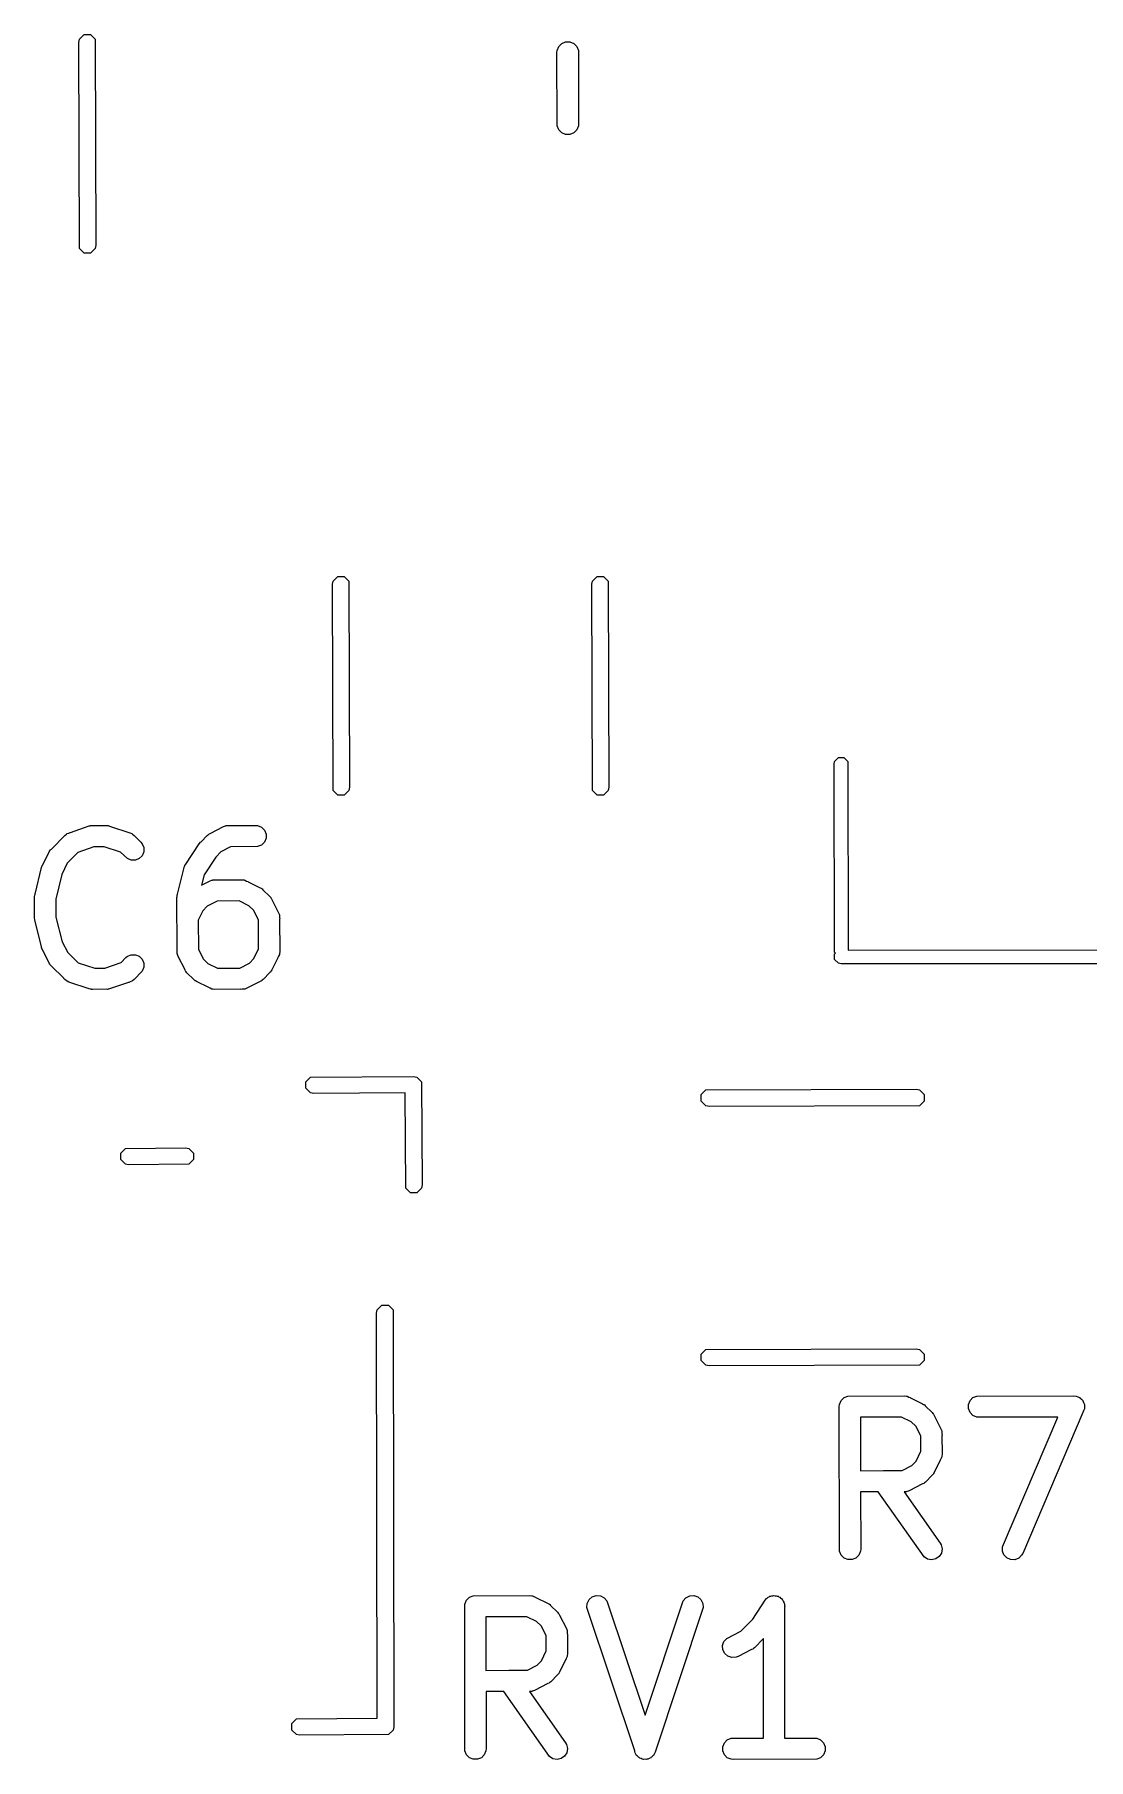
# Model space of a CAD drawing. Extents: x 161.8 to 217, y -91.7 to -65.8.
# Drawn here: x 182.34 to 189.74, y -91.33 to -79.23 of the extents above; entities that cross this region are included whole.
import ezdxf

# ---------------------------------------------------------------- set-up
doc = ezdxf.new("R2010")
doc.units = 0
doc.layers.add('BLACK', color=7, linetype='CONTINUOUS')

msp = doc.modelspace()

# ---------------------------------------------------------------- linework, layer by layer
at = {"layer": 'BLACK', "linetype": 'CONTINUOUS'}
for p, q in [((182.65, -79.288748), (182.654567, -79.265787)), ((182.654567, -80.734213), (182.65, -79.288748)), ((182.654567, -79.265787), (182.687039, -79.233315)), ((182.687039, -79.233315), (182.732961, -79.233315)), ((182.732961, -79.233315), (182.765433, -79.265787)), ((182.765433, -79.265787), (182.77, -80.711252)), ((186.004899, -79.359866), (186.006363, -79.345)), ((186.006363, -79.345), (186.017741, -79.317532)), ((186.017741, -79.317532), (186.038765, -79.296508)), ((186.038765, -79.296508), (186.066233, -79.28513)), ((186.066233, -79.28513), (186.095965, -79.28513)), ((186.095965, -79.28513), (186.123433, -79.296508)), ((186.123433, -79.296508), (186.144457, -79.317532)), ((186.144457, -79.317532), (186.155835, -79.345)), ((186.155835, -79.345), (186.157299, -79.859849)), ((186.006363, -79.874715), (186.004899, -79.359866)), ((186.017741, -79.902183), (186.006363, -79.874715)), ((186.038765, -79.923207), (186.017741, -79.902183)), ((186.066233, -79.934585), (186.038765, -79.923207)), ((186.095965, -79.934585), (186.066233, -79.934585)), ((186.123433, -79.923207), (186.095965, -79.934585)), ((186.144457, -79.902183), (186.123433, -79.923207)), ((186.155835, -79.874715), (186.144457, -79.902183)), ((186.157299, -79.859849), (186.155835, -79.874715)), ((182.687039, -80.766685), (182.654567, -80.734213)), ((182.732961, -80.766685), (182.687039, -80.766685)), ((182.765433, -80.734213), (182.732961, -80.766685)), ((182.77, -80.711252), (182.765433, -80.734213)), ((184.43, -83.088748), (184.434567, -83.065787)), ((184.434567, -84.534213), (184.43, -83.088748)), ((184.434567, -83.065787), (184.467039, -83.033315)), ((184.467039, -83.033315), (184.512961, -83.033315)), ((184.512961, -83.033315), (184.545433, -83.065787)), ((184.545433, -83.065787), (184.55, -84.511252)), ((186.25, -83.088748), (186.254567, -83.065787)), ((186.254567, -84.534213), (186.25, -83.088748)), ((186.254567, -83.065787), (186.287039, -83.033315)), ((186.287039, -83.033315), (186.332961, -83.033315)), ((186.332961, -83.033315), (186.365433, -83.065787)), ((186.365433, -83.065787), (186.37, -84.511252)), ((187.953806, -84.330866), (187.980866, -84.303806)), ((187.980866, -84.303806), (188.019134, -84.303806)), ((188.019134, -84.303806), (188.046194, -84.330866)), ((187.95, -84.35), (187.953806, -84.330866)), ((187.953806, -85.669134), (187.95, -84.35)), ((188.046194, -84.330866), (188.05, -85.65)), ((184.467039, -84.566685), (184.434567, -84.534213)), ((184.545433, -84.534213), (184.512961, -84.566685)), ((184.55, -84.511252), (184.545433, -84.534213)), ((186.287039, -84.566685), (186.254567, -84.534213)), ((186.365433, -84.534213), (186.332961, -84.566685)), ((186.37, -84.511252), (186.365433, -84.534213)), ((184.512961, -84.566685), (184.467039, -84.566685)), ((186.332961, -84.566685), (186.287039, -84.566685)), ((182.592111, -84.828879), (182.723901, -84.783668)), ((182.723901, -84.783668), (182.731156, -84.782018)), ((182.731156, -84.782018), (182.732987, -84.78126)), ((182.732987, -84.78126), (182.734583, -84.781239)), ((182.734583, -84.781239), (182.738238, -84.780408)), ((182.738238, -84.780408), (182.747538, -84.781069)), ((182.747538, -84.781069), (182.842857, -84.779819)), ((182.842857, -84.779819), (182.850262, -84.780548)), ((182.850262, -84.780548), (182.852237, -84.780408)), ((182.852237, -84.780408), (182.853723, -84.780889)), ((182.853723, -84.780889), (182.857489, -84.78126)), ((182.857489, -84.78126), (182.866852, -84.785138)), ((182.866852, -84.785138), (183.009431, -84.831287)), ((183.571904, -84.836428), (183.666459, -84.787737)), ((183.666459, -84.787737), (183.68019, -84.782482)), ((183.68019, -84.782482), (183.682879, -84.78229)), ((183.682879, -84.78229), (183.685368, -84.78126)), ((183.685368, -84.78126), (183.698707, -84.781166)), ((183.698707, -84.781166), (183.70938, -84.780408)), ((183.70938, -84.780408), (183.711387, -84.781077)), ((183.711387, -84.781077), (183.890476, -84.779819)), ((183.890476, -84.779819), (183.905108, -84.78126)), ((183.905108, -84.78126), (183.932144, -84.792459)), ((183.932144, -84.792459), (183.952836, -84.813151)), ((182.457797, -84.945167), (182.551729, -84.849405)), ((182.551729, -84.849405), (182.563094, -84.840077)), ((182.563094, -84.840077), (182.565584, -84.839045)), ((182.565584, -84.839045), (182.567619, -84.837281)), ((182.567619, -84.837281), (182.580581, -84.832834)), ((182.580581, -84.832834), (182.590131, -84.828879)), ((182.590131, -84.828879), (182.592111, -84.828879)), ((183.009431, -84.831287), (183.022856, -84.837281)), ((183.022856, -84.837281), (183.024891, -84.839046)), ((183.024891, -84.839046), (183.027382, -84.840078)), ((183.027382, -84.840078), (183.038883, -84.851181)), ((183.038883, -84.851181), (183.044963, -84.856455)), ((183.044963, -84.856455), (183.045539, -84.857608)), ((183.045539, -84.857608), (183.086366, -84.897024)), ((183.086366, -84.897024), (183.095693, -84.908389)), ((183.095693, -84.908389), (183.106892, -84.935425)), ((183.400391, -85.052374), (183.494739, -84.908454)), ((183.494739, -84.908454), (183.494773, -84.908411)), ((183.494773, -84.908411), (183.494783, -84.908389)), ((183.494783, -84.908389), (183.494843, -84.908325)), ((183.494843, -84.908325), (183.504055, -84.897079)), ((183.504055, -84.897079), (183.508715, -84.893958)), ((183.508715, -84.893958), (183.551729, -84.849405)), ((183.551729, -84.849405), (183.557478, -84.844686)), ((183.557478, -84.844686), (183.558778, -84.843188)), ((183.558778, -84.843188), (183.560191, -84.84246)), ((183.560191, -84.84246), (183.563094, -84.840078)), ((183.563094, -84.840078), (183.571904, -84.836428)), ((183.932144, -84.917179), (183.905108, -84.928378)), ((183.952836, -84.896487), (183.932144, -84.917179)), ((183.952836, -84.813151), (183.964035, -84.840187)), ((183.964035, -84.869451), (183.952836, -84.896487)), ((183.964035, -84.840187), (183.964035, -84.869451)), ((182.398175, -85.055366), (182.442442, -84.964135)), ((182.442442, -84.964135), (182.446406, -84.957835)), ((182.446406, -84.957835), (182.447164, -84.956008)), ((182.447164, -84.956008), (182.448261, -84.954888)), ((182.448261, -84.954888), (182.450274, -84.951692)), ((182.450274, -84.951692), (182.457797, -84.945167)), ((182.643135, -84.968561), (182.568856, -85.044286)), ((182.756404, -84.929703), (182.643135, -84.968561)), ((182.827783, -84.928767), (182.756404, -84.929703)), ((182.943976, -84.966376), (182.827783, -84.928767)), ((182.991665, -85.012417), (182.943976, -84.966376)), ((183.018701, -85.023616), (182.991665, -85.012417)), ((183.047964, -85.023616), (183.018701, -85.023616)), ((183.075, -85.012417), (183.047964, -85.023616)), ((183.095693, -84.991724), (183.075, -85.012417)), ((183.106892, -84.964688), (183.095693, -84.991724)), ((183.106892, -84.935425), (183.106892, -84.964688)), ((183.611077, -85.002156), (183.529538, -85.126539)), ((183.64682, -84.965133), (183.611077, -85.002156)), ((183.715611, -84.929709), (183.64682, -84.965133)), ((183.905108, -84.928378), (183.715611, -84.929709)), ((182.343903, -85.261089), (182.389144, -85.074724)), ((182.389144, -85.074724), (182.389529, -85.073644)), ((182.389529, -85.073644), (182.389568, -85.073105)), ((182.389568, -85.073105), (182.390153, -85.071897)), ((182.390153, -85.071897), (182.394091, -85.060878)), ((182.394091, -85.060878), (182.398175, -85.055366)), ((182.530131, -85.124096), (182.488105, -85.297219)), ((182.568856, -85.044286), (182.530131, -85.124096)), ((183.343903, -85.261089), (183.389144, -85.074724)), ((183.389144, -85.074724), (183.392224, -85.066101)), ((183.392224, -85.066101), (183.392584, -85.064285)), ((183.392584, -85.064285), (183.39322, -85.063313)), ((183.39322, -85.063313), (183.394091, -85.060878)), ((183.394091, -85.060878), (183.400391, -85.052374)), ((183.529538, -85.126539), (183.511889, -85.199241)), ((182.339375, -85.279744), (182.339829, -85.277872)), ((182.339537, -85.280836), (182.339375, -85.279744)), ((182.339829, -85.277872), (182.340727, -85.268758)), ((182.340727, -85.268758), (182.343903, -85.261089)), ((183.339375, -85.279744), (183.339829, -85.277872)), ((183.339537, -85.280836), (183.339375, -85.279744)), ((183.339829, -85.277872), (183.340727, -85.268758)), ((183.340727, -85.268758), (183.343903, -85.261089)), ((183.511889, -85.199241), (183.571221, -85.168689)), ((183.571221, -85.168689), (183.584952, -85.163434)), ((183.584952, -85.163434), (183.587641, -85.163242)), ((183.587641, -85.163242), (183.59013, -85.162212)), ((183.59013, -85.162212), (183.603469, -85.162118)), ((183.603469, -85.162118), (183.614142, -85.16136)), ((183.614142, -85.16136), (183.616149, -85.162029)), ((183.616149, -85.162029), (183.795238, -85.160771)), ((183.795238, -85.160771), (183.80987, -85.162212)), ((183.80987, -85.162212), (183.812359, -85.163243)), ((183.812359, -85.163243), (183.815047, -85.163434)), ((183.815047, -85.163434), (183.82804, -85.169738)), ((183.82804, -85.169738), (183.836906, -85.173411)), ((183.836906, -85.173411), (183.838128, -85.174633)), ((183.838128, -85.174633), (183.924017, -85.216308)), ((183.924017, -85.216308), (183.930316, -85.220272)), ((183.930316, -85.220272), (183.932144, -85.22103)), ((183.932144, -85.22103), (183.933314, -85.22216)), ((183.933314, -85.22216), (183.93646, -85.22414)), ((183.93646, -85.22414), (183.942092, -85.230634)), ((183.942092, -85.230634), (183.991128, -85.277976)), ((183.991128, -85.277976), (183.995846, -85.283725)), ((182.339286, -85.28339), (182.339537, -85.280836)), ((182.340553, -85.421969), (182.339286, -85.28339)), ((182.488105, -85.297219), (182.489247, -85.421991)), ((183.339286, -85.28339), (183.339537, -85.280836)), ((183.340631, -85.652692), (183.339286, -85.28339)), ((183.521338, -85.377412), (183.488487, -85.445115)), ((183.551582, -85.346085), (183.521338, -85.377412)), ((183.620373, -85.310661), (183.551582, -85.346085)), ((183.775542, -85.309571), (183.620373, -85.310661)), ((183.844072, -85.342823), (183.775542, -85.309571)), ((183.875399, -85.373067), (183.844072, -85.342823)), ((183.910802, -85.441818), (183.875399, -85.373067)), ((183.995846, -85.283725), (183.997345, -85.285025)), ((183.997345, -85.285025), (183.998072, -85.286438)), ((183.998072, -85.286438), (184.000455, -85.289341)), ((184.000455, -85.289341), (184.004104, -85.298151)), ((184.004104, -85.298151), (184.052796, -85.392706)), ((184.052796, -85.392706), (184.058051, -85.406437)), ((182.339375, -85.429893), (182.340553, -85.421969)), ((182.340709, -85.438917), (182.339375, -85.429893)), ((182.340727, -85.440879), (182.340709, -85.438917)), ((182.341149, -85.4419), (182.340727, -85.440879)), ((182.341525, -85.444437), (182.341149, -85.4419)), ((182.389042, -85.629135), (182.341525, -85.444437)), ((182.489247, -85.421991), (182.533865, -85.595421)), ((183.488487, -85.445115), (183.489229, -85.648833)), ((183.911958, -85.644554), (183.910802, -85.441818)), ((184.058051, -85.406437), (184.058242, -85.409126)), ((184.058242, -85.409126), (184.059273, -85.411615)), ((184.059273, -85.411615), (184.059347, -85.424684)), ((184.059347, -85.424684), (184.060125, -85.435627)), ((184.060125, -85.435627), (184.059421, -85.437736)), ((184.059421, -85.437736), (184.060714, -85.664342)), ((182.389568, -85.636532), (182.389042, -85.629135)), ((182.39377, -85.647514), (182.389568, -85.636532)), ((182.533865, -85.595421), (182.572557, -85.670558)), ((182.394091, -85.648759), (182.39377, -85.647514)), ((182.394413, -85.649194), (182.394091, -85.648759)), ((182.394823, -85.650264), (182.394413, -85.649194)), ((182.443513, -85.744816), (182.394823, -85.650264)), ((182.447163, -85.753628), (182.443513, -85.744816)), ((182.449546, -85.756532), (182.447163, -85.753628)), ((182.450274, -85.757945), (182.449546, -85.756532)), ((182.451772, -85.759244), (182.450274, -85.757945)), ((182.456491, -85.764994), (182.451772, -85.759244)), ((182.572557, -85.670558), (182.646765, -85.743348)), ((182.646765, -85.743348), (182.762692, -85.78087)), ((182.83407, -85.779934), (182.946777, -85.741269)), ((182.946777, -85.741269), (182.980299, -85.706548)), ((182.980299, -85.706548), (182.991665, -85.69722)), ((182.991665, -85.69722), (183.018701, -85.686021)), ((183.018701, -85.686021), (183.047964, -85.686021)), ((183.047964, -85.686021), (183.075, -85.697219)), ((183.075, -85.697219), (183.095693, -85.717912)), ((183.095693, -85.717912), (183.106892, -85.744948)), ((183.106892, -85.744948), (183.106892, -85.774211)), ((183.339875, -85.654961), (183.340631, -85.652692)), ((183.34068, -85.666302), (183.339875, -85.654961)), ((183.340727, -85.678974), (183.34068, -85.666302)), ((183.341758, -85.681463), (183.340727, -85.678974)), ((183.341949, -85.684151), (183.341758, -85.681463)), ((183.347204, -85.697883), (183.341949, -85.684151)), ((183.395894, -85.792435), (183.347204, -85.697883)), ((183.489229, -85.648833), (183.524601, -85.717521)), ((183.524601, -85.717521), (183.555928, -85.747767)), ((183.555928, -85.747767), (183.624457, -85.781018)), ((183.779626, -85.779928), (183.848416, -85.744504)), ((183.848416, -85.744504), (183.878662, -85.713175)), ((183.878662, -85.713175), (183.911958, -85.644554)), ((184.046852, -85.707231), (184.005177, -85.793121)), ((184.048074, -85.70601), (184.046852, -85.707231)), ((184.051743, -85.69715), (184.048074, -85.70601)), ((184.058051, -85.684152), (184.051743, -85.69715)), ((184.058242, -85.681462), (184.058051, -85.684152)), ((184.059273, -85.678974), (184.058242, -85.681462)), ((184.060714, -85.664342), (184.059273, -85.678974)), ((187.959672, -85.675), (187.953806, -85.669134)), ((187.953806, -85.680866), (187.959672, -85.675)), ((187.953806, -85.719134), (187.953806, -85.680866)), ((187.980866, -85.746194), (187.953806, -85.719134)), ((188, -85.75), (187.980866, -85.746194)), ((198.019134, -85.746194), (188, -85.75)), ((188.05, -85.65), (188.049248, -85.65378)), ((188.049248, -85.65378), (197.953606, -85.650017)), ((182.54466, -85.851479), (182.456491, -85.764994)), ((182.545512, -85.853183), (182.54466, -85.851479)), ((182.553156, -85.859813), (182.545512, -85.853183)), ((182.563094, -85.869561), (182.553156, -85.859813)), ((182.565584, -85.870592), (182.563094, -85.869561)), ((182.567619, -85.872357), (182.565584, -85.870592)), ((182.581045, -85.878351), (182.567619, -85.872357)), ((182.723626, -85.9245), (182.581045, -85.878351)), ((182.762692, -85.78087), (182.83407, -85.779934)), ((182.998364, -85.880759), (182.866574, -85.92597)), ((183.000346, -85.880759), (182.998364, -85.880759)), ((183.009898, -85.876802), (183.000346, -85.880759)), ((183.022856, -85.872357), (183.009898, -85.876802)), ((183.024891, -85.870591), (183.022856, -85.872357)), ((183.027382, -85.86956), (183.024891, -85.870591)), ((183.038748, -85.860232), (183.027382, -85.86956)), ((183.095694, -85.801247), (183.038748, -85.860232)), ((183.106892, -85.774211), (183.095694, -85.801247)), ((183.399544, -85.801247), (183.395894, -85.792435)), ((183.401927, -85.804151), (183.399544, -85.801247)), ((183.402655, -85.805564), (183.401927, -85.804151)), ((183.404153, -85.806863), (183.402655, -85.805564)), ((183.408871, -85.812612), (183.404153, -85.806863)), ((183.457906, -85.859953), (183.408871, -85.812612)), ((183.46354, -85.86645), (183.457906, -85.859953)), ((183.466685, -85.868429), (183.46354, -85.86645)), ((183.467856, -85.86956), (183.466685, -85.868429)), ((183.469683, -85.870317), (183.467856, -85.86956)), ((183.475983, -85.874282), (183.469683, -85.870317)), ((183.561872, -85.915957), (183.475983, -85.874282)), ((183.624457, -85.781018), (183.779626, -85.779928)), ((183.923333, -85.873209), (183.828779, -85.921901)), ((183.932144, -85.86956), (183.923333, -85.873209)), ((183.935046, -85.867177), (183.932144, -85.86956)), ((183.93646, -85.86645), (183.935046, -85.867177)), ((183.93776, -85.86495), (183.93646, -85.86645)), ((183.94351, -85.860232), (183.93776, -85.86495)), ((183.990851, -85.811195), (183.94351, -85.860232)), ((183.997345, -85.805564), (183.990851, -85.811195)), ((183.999324, -85.802418), (183.997345, -85.805564)), ((184.000456, -85.801247), (183.999324, -85.802418)), ((184.001213, -85.799417), (184.000456, -85.801247)), ((184.005177, -85.793121), (184.001213, -85.799417)), ((182.732987, -85.928378), (182.723626, -85.9245)), ((182.73675, -85.928748), (182.732987, -85.928378)), ((182.738238, -85.92923), (182.73675, -85.928748)), ((182.740212, -85.929089), (182.738238, -85.92923)), ((182.747619, -85.929819), (182.740212, -85.929089)), ((182.842936, -85.928568), (182.747619, -85.929819)), ((182.852237, -85.92923), (182.842936, -85.928568)), ((182.855891, -85.928398), (182.852237, -85.92923)), ((182.857489, -85.928378), (182.855891, -85.928398)), ((182.85932, -85.927619), (182.857489, -85.928378)), ((182.866574, -85.92597), (182.85932, -85.927619)), ((183.563094, -85.917179), (183.561872, -85.915957)), ((183.571953, -85.920848), (183.563094, -85.917179)), ((183.584952, -85.927156), (183.571953, -85.920848)), ((183.587641, -85.927347), (183.584952, -85.927156)), ((183.59013, -85.928378), (183.587641, -85.927347)), ((183.604762, -85.929819), (183.59013, -85.928378)), ((183.783849, -85.92856), (183.604762, -85.929819)), ((183.785857, -85.92923), (183.783849, -85.92856)), ((183.796529, -85.928471), (183.785857, -85.92923)), ((183.80987, -85.928378), (183.796529, -85.928471)), ((183.812359, -85.927346), (183.80987, -85.928378)), ((183.815047, -85.927156), (183.812359, -85.927346)), ((183.828779, -85.921901), (183.815047, -85.927156)), ((184.244567, -86.577039), (184.277039, -86.544567)), ((184.244567, -86.622961), (184.244567, -86.577039)), ((184.277039, -86.544567), (185, -86.54)), ((185, -86.54), (185.022961, -86.544567)), ((185.022961, -86.544567), (185.055433, -86.577039)), ((185.055433, -86.577039), (185.06, -87.3)), ((184.277039, -86.655433), (184.244567, -86.622961)), ((184.3, -86.66), (184.277039, -86.655433)), ((184.940353, -86.655954), (184.3, -86.66)), ((184.944567, -87.322961), (184.940353, -86.655954)), ((187.017503, -86.66704), (187.049975, -86.634568)), ((187.017503, -86.712962), (187.017503, -86.66704)), ((187.049975, -86.745434), (187.017503, -86.712962)), ((187.049975, -86.634568), (188.527065, -86.629998)), ((188.527065, -86.629998), (188.550026, -86.634565)), ((188.550026, -86.634565), (188.582498, -86.667037)), ((188.582498, -86.712959), (188.550026, -86.745431)), ((188.582498, -86.667037), (188.582498, -86.712959)), ((187.072936, -86.750001), (187.049975, -86.745434)), ((188.550026, -86.745431), (187.072936, -86.750001)), ((182.944569, -87.077038), (182.977041, -87.044566)), ((182.944569, -87.12296), (182.944569, -87.077038)), ((182.977041, -87.044566), (183.400001, -87.040001)), ((183.400001, -87.040001), (183.422962, -87.044568)), ((183.422962, -87.044568), (183.455434, -87.07704)), ((183.455434, -87.07704), (183.455434, -87.122962)), ((182.977041, -87.155432), (182.944569, -87.12296)), ((183.000002, -87.159999), (182.977041, -87.155432)), ((183.422962, -87.155434), (183.000002, -87.159999)), ((183.455434, -87.122962), (183.422962, -87.155434)), ((184.977039, -87.355433), (184.944567, -87.322961)), ((185.055433, -87.322961), (185.022961, -87.355433)), ((185.06, -87.3), (185.055433, -87.322961)), ((185.022961, -87.355433), (184.977039, -87.355433)), ((184.74, -88.2), (184.744567, -88.177039)), ((184.744567, -88.177039), (184.777039, -88.144567)), ((184.777039, -88.144567), (184.822961, -88.144567)), ((184.822961, -88.144567), (184.855433, -88.177039)), ((184.855433, -88.177039), (184.86, -91.100002)), ((184.744438, -91.040408), (184.74, -88.2)), ((187.017502, -88.487041), (187.049974, -88.454569)), ((187.017502, -88.532963), (187.017502, -88.487041)), ((187.049974, -88.565435), (187.017502, -88.532963)), ((187.049974, -88.454569), (188.527064, -88.449999)), ((188.527064, -88.449999), (188.550025, -88.454566)), ((188.550025, -88.454566), (188.582497, -88.487038)), ((188.582497, -88.53296), (188.550025, -88.565432)), ((188.582497, -88.487038), (188.582497, -88.53296)), ((187.072935, -88.570002), (187.049974, -88.565435)), ((188.550025, -88.565432), (187.072935, -88.570002)), ((188.020237, -88.792459), (188.047273, -88.78126)), ((188.047273, -88.78126), (188.442857, -88.779819)), ((188.442857, -88.779819), (188.457489, -88.78126)), ((188.457489, -88.78126), (188.459978, -88.782291)), ((188.459978, -88.782291), (188.462666, -88.782482)), ((188.462666, -88.782482), (188.475659, -88.788786)), ((188.924999, -88.792459), (188.952035, -88.78126)), ((188.952035, -88.78126), (189.633333, -88.779819)), ((189.633333, -88.779819), (189.647965, -88.78126)), ((189.647965, -88.78126), (189.648395, -88.781438)), ((189.648395, -88.781438), (189.64886, -88.781444)), ((189.64886, -88.781444), (189.661866, -88.787018)), ((189.661866, -88.787018), (189.675001, -88.792459)), ((187.986905, -88.854819), (187.988346, -88.840187)), ((187.988346, -89.869451), (187.986905, -88.854819)), ((187.988346, -88.840187), (187.999545, -88.813151)), ((187.999545, -88.813151), (188.020237, -88.792459)), ((188.475659, -88.788786), (188.484525, -88.792459)), ((188.484525, -88.792459), (188.485747, -88.793681)), ((188.485747, -88.793681), (188.571636, -88.835356)), ((188.571636, -88.835356), (188.577935, -88.83932)), ((188.577935, -88.83932), (188.579763, -88.840078)), ((188.579763, -88.840078), (188.580933, -88.841208)), ((188.580933, -88.841208), (188.584079, -88.843188)), ((188.584079, -88.843188), (188.589711, -88.849682)), ((188.589711, -88.849682), (188.638747, -88.897024)), ((188.638747, -88.897024), (188.643465, -88.902773)), ((188.643465, -88.902773), (188.644964, -88.904073)), ((188.644964, -88.904073), (188.645691, -88.905486)), ((188.645691, -88.905486), (188.648074, -88.908389)), ((188.648074, -88.908389), (188.651723, -88.917199)), ((188.893108, -88.840187), (188.904307, -88.813151)), ((188.893108, -88.869451), (188.893108, -88.840187)), ((188.904307, -88.896487), (188.893108, -88.869451)), ((188.904307, -88.813151), (188.924999, -88.792459)), ((188.924999, -88.917179), (188.904307, -88.896487)), ((189.695435, -88.896744), (189.273698, -89.884363)), ((189.675001, -88.792459), (189.67533, -88.792788)), ((189.67533, -88.792788), (189.675758, -88.792972)), ((189.675758, -88.792972), (189.685653, -88.803111)), ((189.685653, -88.803111), (189.695693, -88.813151)), ((189.695693, -88.896487), (189.695435, -88.896744)), ((189.695693, -88.813151), (189.695871, -88.813581)), ((189.700464, -88.884968), (189.695693, -88.896487)), ((189.695871, -88.813581), (189.696197, -88.813915)), ((189.696197, -88.813915), (189.70147, -88.827097)), ((189.706708, -88.870347), (189.700464, -88.884968)), ((189.70147, -88.827097), (189.706892, -88.840187)), ((189.706713, -88.869881), (189.706708, -88.870347)), ((189.706892, -88.869451), (189.706713, -88.869881)), ((189.706892, -88.840187), (189.706892, -88.840652)), ((189.706892, -88.840652), (189.707065, -88.841085)), ((189.707065, -88.841085), (189.706892, -88.855265)), ((189.706892, -88.855265), (189.706892, -88.869451)), ((188.422924, -88.928503), (188.13559, -88.92955)), ((188.13559, -88.92955), (188.136123, -89.304745)), ((188.491691, -88.961871), (188.422924, -88.928503)), ((188.523018, -88.992115), (188.491691, -88.961871)), ((188.558476, -89.060972), (188.523018, -88.992115)), ((188.651723, -88.917199), (188.700415, -89.011754)), ((188.700415, -89.011754), (188.70567, -89.025485)), ((188.70567, -89.025485), (188.705861, -89.028174)), ((188.705861, -89.028174), (188.706892, -89.030663)), ((188.952035, -88.928378), (188.924999, -88.917179)), ((188.966667, -88.929819), (188.952035, -88.928378)), ((189.520254, -88.928648), (188.966667, -88.929819)), ((189.131387, -89.839292), (189.520254, -88.928648)), ((188.559461, -89.168604), (188.558476, -89.060972)), ((188.706892, -89.030663), (188.707018, -89.04446)), ((188.707018, -89.04446), (188.707744, -89.054675)), ((188.707744, -89.054675), (188.707128, -89.056521)), ((188.707128, -89.056521), (188.708333, -89.188152)), ((188.427348, -89.303684), (188.496036, -89.268313)), ((188.496036, -89.268313), (188.526281, -89.236985)), ((188.526281, -89.236985), (188.559461, -89.168604)), ((188.694471, -89.231041), (188.652796, -89.316931)), ((188.695693, -89.22982), (188.694471, -89.231041)), ((188.699362, -89.22096), (188.695693, -89.22982)), ((188.70567, -89.207962), (188.699362, -89.22096)), ((188.705861, -89.205272), (188.70567, -89.207962)), ((188.706892, -89.202784), (188.705861, -89.205272)), ((188.708333, -89.188152), (188.706892, -89.202784)), ((188.136123, -89.304745), (188.296041, -89.304162)), ((188.296041, -89.304162), (188.298375, -89.303646)), ((188.298375, -89.303646), (188.301197, -89.304144)), ((188.301197, -89.304144), (188.427348, -89.303684)), ((188.582665, -89.390986), (188.579763, -89.393369)), ((188.584079, -89.390259), (188.582665, -89.390986)), ((188.585378, -89.38876), (188.584079, -89.390259)), ((188.591128, -89.384042), (188.585378, -89.38876)), ((188.638469, -89.335006), (188.591128, -89.384042)), ((188.644964, -89.329374), (188.638469, -89.335006)), ((188.646943, -89.326228), (188.644964, -89.329374)), ((188.648074, -89.325058), (188.646943, -89.326228)), ((188.648831, -89.32323), (188.648074, -89.325058)), ((188.652796, -89.316931), (188.648831, -89.32323)), ((188.260557, -89.452904), (188.136334, -89.453356)), ((188.136334, -89.453356), (188.136905, -89.854819)), ((188.581462, -89.908989), (188.260557, -89.452904)), ((188.444817, -89.452233), (188.441919, -89.452439)), ((188.441919, -89.452439), (188.694776, -89.81181)), ((188.457489, -89.452187), (188.444817, -89.452233)), ((188.459978, -89.451155), (188.457489, -89.452187)), ((188.462666, -89.450965), (188.459978, -89.451155)), ((188.476398, -89.44571), (188.462666, -89.450965)), ((188.570954, -89.397017), (188.476398, -89.44571)), ((188.579763, -89.393369), (188.570954, -89.397017)), ((187.999545, -89.896487), (187.988346, -89.869451)), ((188.135464, -89.869451), (188.124265, -89.896487)), ((188.136905, -89.854819), (188.135464, -89.869451)), ((188.694776, -89.81181), (188.701986, -89.824623)), ((188.701986, -89.824623), (188.708315, -89.853194)), ((188.708315, -89.853194), (188.70323, -89.882012)), ((189.13103, -89.868553), (189.131387, -89.839292)), ((189.141898, -89.895723), (189.13103, -89.868553)), ((188.020237, -89.917179), (187.999545, -89.896487)), ((188.047273, -89.928378), (188.020237, -89.917179)), ((188.076537, -89.928378), (188.047273, -89.928378)), ((188.103573, -89.917179), (188.076537, -89.928378)), ((188.124265, -89.896487), (188.103573, -89.917179)), ((188.606141, -89.924716), (188.581462, -89.908989)), ((188.634958, -89.929802), (188.606141, -89.924716)), ((188.663529, -89.923472), (188.634958, -89.929802)), ((188.687503, -89.90669), (188.663529, -89.923472)), ((188.70323, -89.882012), (188.687503, -89.90669)), ((189.162337, -89.916667), (189.141898, -89.895723)), ((189.189235, -89.928194), (189.162337, -89.916667)), ((189.218496, -89.928551), (189.189235, -89.928194)), ((189.245666, -89.917683), (189.218496, -89.928551)), ((189.26661, -89.897244), (189.245666, -89.917683)), ((189.273698, -89.884363), (189.26661, -89.897244)), ((185.359774, -90.240187), (185.370973, -90.213151)), ((185.370973, -90.213151), (185.391665, -90.192459)), ((185.391665, -90.192459), (185.418701, -90.18126)), ((185.418701, -90.18126), (185.814285, -90.179819)), ((185.814285, -90.179819), (185.828917, -90.18126)), ((185.828917, -90.18126), (185.831406, -90.182291)), ((185.831406, -90.182291), (185.834094, -90.182482)), ((185.834094, -90.182482), (185.847087, -90.188786)), ((185.847087, -90.188786), (185.855953, -90.192459)), ((185.855953, -90.192459), (185.857175, -90.193681)), ((185.857175, -90.193681), (185.943064, -90.235356)), ((185.943064, -90.235356), (185.949363, -90.23932)), ((185.949363, -90.23932), (185.951191, -90.240078)), ((186.216065, -90.264199), (186.21814, -90.235009)), ((186.21814, -90.235009), (186.231226, -90.208836)), ((186.231226, -90.208836), (186.253333, -90.189662)), ((186.253333, -90.189662), (186.281096, -90.180408)), ((186.281096, -90.180408), (186.310286, -90.182483)), ((186.310286, -90.182483), (186.336459, -90.195569)), ((186.336459, -90.195569), (186.355633, -90.217676)), ((186.355633, -90.217676), (186.624241, -91.019895)), ((186.624241, -91.019895), (186.885991, -90.231102)), ((186.885991, -90.231102), (186.891985, -90.217677)), ((186.891985, -90.217677), (186.911159, -90.19557)), ((186.911159, -90.19557), (186.937332, -90.182483)), ((186.937332, -90.182483), (186.966522, -90.180408)), ((186.966522, -90.180408), (186.994284, -90.189662)), ((186.994284, -90.189662), (187.016392, -90.208836)), ((187.016392, -90.208836), (187.029478, -90.23501)), ((187.029478, -90.23501), (187.031553, -90.2642)), ((187.379425, -90.345534), (187.466167, -90.213216)), ((187.466167, -90.213216), (187.466201, -90.213173)), ((187.466201, -90.213173), (187.466211, -90.213151)), ((187.466211, -90.213151), (187.466262, -90.213099)), ((187.466262, -90.213099), (187.475483, -90.201841)), ((187.475483, -90.201841), (187.481652, -90.197709)), ((187.481652, -90.197709), (187.486903, -90.192459)), ((187.486903, -90.192459), (187.493692, -90.189646)), ((187.493692, -90.189646), (187.499798, -90.185558)), ((187.499798, -90.185558), (187.507078, -90.184101)), ((187.507078, -90.184101), (187.513939, -90.18126)), ((187.513939, -90.18126), (187.521287, -90.18126)), ((187.521287, -90.18126), (187.528492, -90.179819)), ((187.528492, -90.179819), (187.535776, -90.18126)), ((187.535776, -90.18126), (187.543203, -90.18126)), ((187.543203, -90.18126), (187.549991, -90.184072)), ((187.549991, -90.184072), (187.5572, -90.185498)), ((187.5572, -90.185498), (187.563379, -90.189617)), ((187.563379, -90.189617), (187.570239, -90.192459)), ((187.570239, -90.192459), (187.575432, -90.197652)), ((187.575432, -90.197652), (187.581549, -90.20173)), ((187.581549, -90.20173), (187.585682, -90.207902)), ((187.585682, -90.207902), (187.590931, -90.213151)), ((187.590931, -90.213151), (187.593742, -90.219938)), ((187.593742, -90.219938), (187.597832, -90.226045)), ((187.597832, -90.226045), (187.599288, -90.233326)), ((187.599288, -90.233326), (187.60213, -90.240187)), ((185.358333, -90.254819), (185.359774, -90.240187)), ((185.359774, -91.269451), (185.358333, -90.254819)), ((185.794352, -90.328503), (185.507018, -90.32955)), ((185.507018, -90.32955), (185.507551, -90.704745)), ((185.863119, -90.361871), (185.794352, -90.328503)), ((185.951191, -90.240078), (185.952361, -90.241208)), ((185.952361, -90.241208), (185.955507, -90.243188)), ((185.955507, -90.243188), (185.961139, -90.249682)), ((185.961139, -90.249682), (186.010175, -90.297024)), ((186.010175, -90.297024), (186.014893, -90.302773)), ((186.014893, -90.302773), (186.016392, -90.304073)), ((186.016392, -90.304073), (186.017119, -90.305486)), ((186.017119, -90.305486), (186.019502, -90.308389)), ((186.019502, -90.308389), (186.023151, -90.317199)), ((186.023151, -90.317199), (186.071843, -90.411754)), ((186.219325, -90.278536), (186.216065, -90.264199)), ((186.551102, -91.269413), (186.219325, -90.278536)), ((187.031553, -90.2642), (186.69496, -91.278536)), ((187.296691, -90.42988), (187.379425, -90.345534)), ((187.60213, -90.240187), (187.60214, -90.247587)), ((187.60214, -90.247587), (187.603571, -90.25474)), ((187.603571, -90.25474), (187.60216, -90.261868)), ((187.60216, -90.261868), (187.603465, -91.180337)), ((185.894446, -90.392115), (185.863119, -90.361871)), ((185.929904, -90.460972), (185.894446, -90.392115)), ((185.930889, -90.568604), (185.929904, -90.460972)), ((186.071843, -90.411754), (186.077098, -90.425485)), ((186.077098, -90.425485), (186.077289, -90.428174)), ((186.077289, -90.428174), (186.07832, -90.430663)), ((186.07832, -90.430663), (186.078446, -90.44446)), ((186.078446, -90.44446), (186.079172, -90.454675)), ((186.079172, -90.454675), (186.078556, -90.456521)), ((186.078556, -90.456521), (186.079761, -90.588152)), ((187.1777, -90.503391), (187.196873, -90.481283)), ((187.196873, -90.481283), (187.296691, -90.42988)), ((185.897709, -90.636985), (185.930889, -90.568604)), ((186.07832, -90.602784), (186.077289, -90.605272)), ((186.079761, -90.588152), (186.07832, -90.602784)), ((187.168446, -90.531152), (187.1777, -90.503391)), ((187.17052, -90.560342), (187.168446, -90.531152)), ((187.183607, -90.586517), (187.17052, -90.560342)), ((187.205715, -90.60569), (187.183607, -90.586517)), ((187.370954, -90.558922), (187.276398, -90.607615)), ((187.379763, -90.555274), (187.370954, -90.558922)), ((187.382665, -90.552891), (187.379763, -90.555274)), ((187.384079, -90.552164), (187.382665, -90.552891)), ((187.385378, -90.550665), (187.384079, -90.552164)), ((187.391128, -90.545947), (187.385378, -90.550665)), ((187.453893, -90.481958), (187.391128, -90.545947)), ((187.454885, -91.180702), (187.453893, -90.481958)), ((185.507551, -90.704745), (185.667469, -90.704162)), ((185.667469, -90.704162), (185.669803, -90.703646)), ((185.669803, -90.703646), (185.672625, -90.704144)), ((185.672625, -90.704144), (185.798776, -90.703684)), ((185.798776, -90.703684), (185.867464, -90.668313)), ((185.867464, -90.668313), (185.897709, -90.636985)), ((186.020259, -90.72323), (186.019502, -90.725058)), ((186.024224, -90.716931), (186.020259, -90.72323)), ((186.065899, -90.631041), (186.024224, -90.716931)), ((186.067121, -90.62982), (186.065899, -90.631041)), ((186.07079, -90.62096), (186.067121, -90.62982)), ((186.077098, -90.607962), (186.07079, -90.62096)), ((186.077289, -90.605272), (186.077098, -90.607962)), ((187.233476, -90.614944), (187.205715, -90.60569)), ((187.262666, -90.61287), (187.233476, -90.614944)), ((187.276398, -90.607615), (187.262666, -90.61287)), ((185.942382, -90.797017), (185.847826, -90.84571)), ((185.951191, -90.793369), (185.942382, -90.797017)), ((185.954093, -90.790986), (185.951191, -90.793369)), ((185.955507, -90.790259), (185.954093, -90.790986)), ((185.956806, -90.78876), (185.955507, -90.790259)), ((185.962556, -90.784042), (185.956806, -90.78876)), ((186.009897, -90.735006), (185.962556, -90.784042)), ((186.016392, -90.729374), (186.009897, -90.735006)), ((186.018371, -90.726228), (186.016392, -90.729374)), ((186.019502, -90.725058), (186.018371, -90.726228)), ((185.631985, -90.852904), (185.507762, -90.853356)), ((185.507762, -90.853356), (185.508333, -91.254819)), ((185.95289, -91.308989), (185.631985, -90.852904)), ((185.816245, -90.852233), (185.813347, -90.852439)), ((185.813347, -90.852439), (186.066204, -91.21181)), ((185.828917, -90.852187), (185.816245, -90.852233)), ((185.831406, -90.851155), (185.828917, -90.852187)), ((185.834094, -90.850965), (185.831406, -90.851155)), ((185.847826, -90.84571), (185.834094, -90.850965)), ((184.144568, -91.077037), (184.17704, -91.044565)), ((184.144568, -91.122959), (184.144568, -91.077037)), ((184.17704, -91.044565), (184.744438, -91.040408)), ((184.17704, -91.155431), (184.144568, -91.122959)), ((184.200001, -91.159998), (184.17704, -91.155431)), ((184.822961, -91.155435), (184.200001, -91.159998)), ((184.855433, -91.122963), (184.822961, -91.155435)), ((184.86, -91.100002), (184.855433, -91.122961)), ((184.855433, -91.122961), (184.855433, -91.122963)), ((187.180497, -91.213151), (187.201189, -91.192459)), ((187.201189, -91.192459), (187.228225, -91.18126)), ((187.228225, -91.18126), (187.454885, -91.180702)), ((187.603465, -91.180337), (187.814285, -91.179819)), ((187.814285, -91.179819), (187.828917, -91.18126)), ((187.828917, -91.18126), (187.855953, -91.192459)), ((187.855953, -91.192459), (187.876645, -91.213151)), ((185.370973, -91.296487), (185.359774, -91.269451)), ((185.391665, -91.317179), (185.370973, -91.296487)), ((185.418701, -91.328378), (185.391665, -91.317179)), ((185.447965, -91.328378), (185.418701, -91.328378)), ((185.475001, -91.317179), (185.447965, -91.328378)), ((185.495693, -91.296487), (185.475001, -91.317179)), ((185.506892, -91.269451), (185.495693, -91.296487)), ((185.508333, -91.254819), (185.506892, -91.269451)), ((185.977569, -91.324716), (185.95289, -91.308989)), ((186.006386, -91.329802), (185.977569, -91.324716)), ((186.034957, -91.323472), (186.006386, -91.329802)), ((186.058931, -91.30669), (186.034957, -91.323472)), ((186.074658, -91.282012), (186.058931, -91.30669)), ((186.066204, -91.21181), (186.073414, -91.224623)), ((186.073414, -91.224623), (186.079743, -91.253194)), ((186.079743, -91.253194), (186.074658, -91.282012)), ((186.551473, -91.274629), (186.551102, -91.269413)), ((186.555637, -91.282959), (186.551473, -91.274629)), ((186.558652, -91.291961), (186.555637, -91.282959)), ((186.562162, -91.296008), (186.558652, -91.291961)), ((186.564559, -91.300802), (186.562162, -91.296008)), ((186.571667, -91.306967), (186.564559, -91.300802)), ((186.577826, -91.314068), (186.571667, -91.306967)), ((186.582615, -91.316462), (186.577826, -91.314068)), ((186.586666, -91.319976), (186.582615, -91.316462)), ((186.595591, -91.32295), (186.586666, -91.319976)), ((186.603999, -91.327155), (186.595591, -91.32295)), ((186.609343, -91.327534), (186.603999, -91.327155)), ((186.614429, -91.32923), (186.609343, -91.327534)), ((186.623809, -91.328563), (186.614429, -91.32923)), ((186.633189, -91.32923), (186.623809, -91.328563)), ((186.638274, -91.327534), (186.633189, -91.32923)), ((186.643619, -91.327155), (186.638274, -91.327534)), ((186.652029, -91.322949), (186.643619, -91.327155)), ((186.660951, -91.319976), (186.652029, -91.322949)), ((186.664998, -91.316465), (186.660951, -91.319976)), ((186.669792, -91.314069), (186.664998, -91.316465)), ((186.675955, -91.306963), (186.669792, -91.314069)), ((186.683059, -91.300802), (186.675955, -91.306963)), ((186.685454, -91.29601), (186.683059, -91.300802)), ((186.688966, -91.291962), (186.685454, -91.29601)), ((186.69496, -91.278536), (186.688966, -91.291962)), ((187.169298, -91.240187), (187.180497, -91.213151)), ((187.169298, -91.269451), (187.169298, -91.240187)), ((187.180497, -91.296487), (187.169298, -91.269451)), ((187.201189, -91.317179), (187.180497, -91.296487)), ((187.228225, -91.328378), (187.201189, -91.317179)), ((187.242857, -91.329819), (187.228225, -91.328378)), ((187.828917, -91.328378), (187.242857, -91.329819)), ((187.855953, -91.317179), (187.828917, -91.328378)), ((187.876645, -91.296487), (187.855953, -91.317179)), ((187.876645, -91.213151), (187.887844, -91.240187)), ((187.887844, -91.269451), (187.876645, -91.296487)), ((187.887844, -91.240187), (187.887844, -91.269451))]:
    msp.add_line(p, q, dxfattribs=at)

doc.saveas('drawing.dxf')
